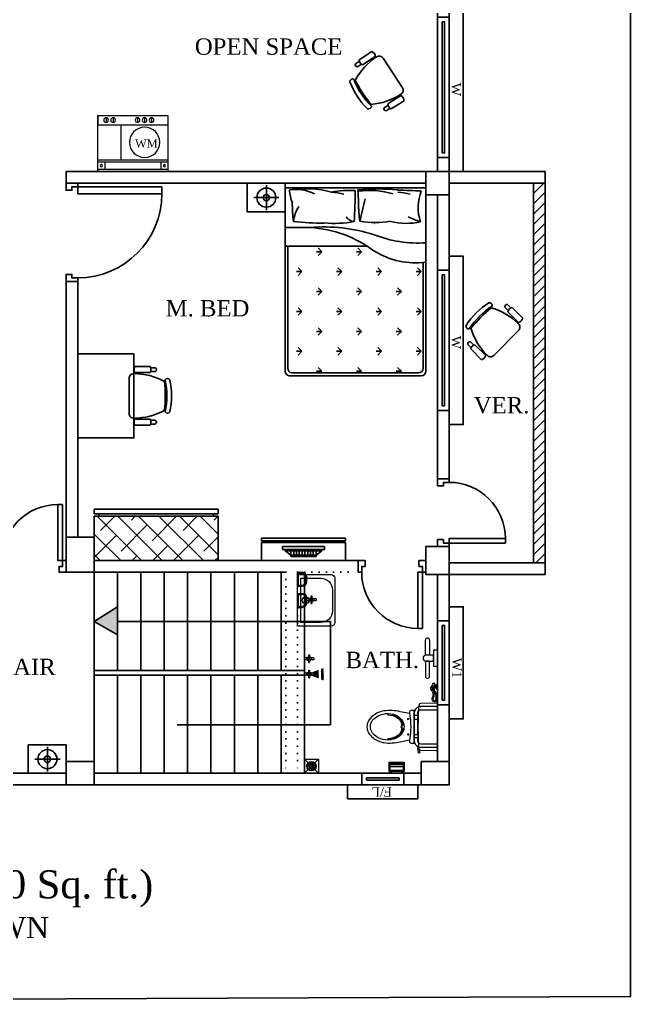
# Model space of a CAD drawing. Header units: inches. Extents: x -5597760 to 21122418, y -37133 to 23298423.
# Drawn here: x 2544.1 to 2805.5, y -26139.4 to -25718.8 of the extents above; entities that cross this region are included whole.
import ezdxf

# ---------------------------------------------------------------- set-up
doc = ezdxf.new("R2010")
doc.units = ezdxf.units.IN
doc.header["$MEASUREMENT"] = 0
doc.linetypes.add('ACAD_ISO07W100', pattern=[3, 0, -3])
doc.layers.add('Dimention', color=7, linetype='Continuous')
doc.layers.add('FURNITURE', color=3, linetype='Continuous')
for name, color, linetype, lineweight in [('Fixture_Plumbing', 193, 'Continuous', 9), ('low wall', 30, 'Continuous', 9), ('Wall', 250, 'Continuous', 25)]:
    doc.layers.add(name, color=color, linetype=linetype, lineweight=lineweight)
doc.styles.add('ATTR', font='romans.shx', dxfattribs={"width": 0.8, "height": 1.114828})
doc.styles.add('RS6', font='times.ttf')
doc.styles.get("Standard").update_dxf_attribs({"font": 'times.ttf', "height": 8})
pattern_1 = [(45, (488.75, -8278.343), (-2.2097087, 2.2097087), [])]

# ---------------------------------------------------------------- blocks, each defined once
blk = doc.blocks.new('Chair')
at = {"layer": 'FURNITURE', "color": 7}
for p, q in [((7.01, 12), (8.98, 12)), ((7.02, 10.42), (8.98, 10.42)), ((9.23, 12.52), (15.73, 12.52)), ((9.23, 9.93), (15.73, 9.93)), ((18.15, -7.57), (18.15, 7.5)), ((7.01, -12.06), (8.98, -12.06)), ((7.02, -10.48), (8.98, -10.48)), ((9.23, -9.99), (15.73, -9.99)), ((9.23, -12.58), (15.73, -12.58))]:
    blk.add_line(p, q, dxfattribs=at)
for centre, radius, start, end in [((16.07, -17.39), 26.88, 89.8781, 119.1061), ((7.38, 11.21), 0.871, 114.8956, 245.3355), ((11.38, 11.22), 2.51, 148.9512, 211.0489), ((13.58, 11.22), 2.51, 328.9511, 31.0489), ((16.2, 7.53), 1.95, 359.252, 92.1868), ((32.17, 0), 32.17, 167.6022, 192.3979), ((1.75, 6.23), 1.21, 34.2902, 145.7098), ((34.17, 0), 32.17, 167.6022, 192.3979), ((78.58, 0), 75.83, 175.394, 184.6548), ((1.75, -6.23), 1.21, 214.2916, 325.7084), ((16.07, 17.33), 26.88, 240.9069, 270.1216), ((16.2, -7.59), 1.95, 267.8136, 0.748), ((7.38, -11.27), 0.871, 114.6643, 245.1047), ((11.38, -11.28), 2.51, 148.9512, 211.0489), ((13.58, -11.28), 2.51, 328.9511, 31.0489)]:
    blk.add_arc(centre, radius, start, end, dxfattribs=at)
at = {"layer": 'FURNITURE', "color": 7, "style": 'ATTR', "width": 0.8, "flags": 9}
blk.add_attdef('ESTCODE', (0, 0), '', height=0.00502, rotation=90, dxfattribs=at)
blk = doc.blocks.new('Washing Machine')
at = {"layer": 'Fixture_Plumbing'}
for p, q in [((0, -1), (30, -1)), ((30, -4), (0, -4)), ((3, -4), (3, -1)), ((27, -4), (27, -1)), ((10, -5), (10, -20)), ((0, -20), (30, -20)), ((0, -24), (0, -20)), ((3.5, -23), (3.5, -21)), ((6.5, -23), (6.5, -21)), ((17, -23), (17, -21)), ((20, -23), (20, -21)), ((23, -23), (23, -21))]:
    blk.add_line(p, q, dxfattribs=at)
at = {"layer": 'Fixture_Plumbing', "ltscale": 3}
blk.add_line((0, -5), (30, -5), dxfattribs=at)
blk.add_lwpolyline([(30, -24), (30, 0), (0, 0), (0, -24)], close=True, dxfattribs=at)
at = {"layer": 'Fixture_Plumbing'}
for centre, radius in [((1.5, -2.5), 0.5), ((28.5, -2.5), 0.5), ((20, -12.5), 6.5), ((3.5, -22), 1), ((6.5, -22), 1), ((17, -22), 1), ((20, -22), 1), ((23, -22), 1)]:
    blk.add_circle(centre, radius, dxfattribs=at)
blk = doc.blocks.new('Bas_Pds')
at = {"layer": 'Fixture_Plumbing'}
for points in [[(0, 0), (22, 0), (22, -14.5, -0.414214), (20.5, -16), (1.5, -16, -0.414214), (0, -14.5)], [(1.5, -1.5), (20.5, -1.5), (20.5, -10, -0.414214), (15.5, -15), (6.5, -15, -0.414214), (1.5, -10)]]:
    blk.add_lwpolyline(points, format="xyb", close=True, dxfattribs=at)
blk.add_circle((11, -3.5), 1.5, dxfattribs=at)
blk = doc.blocks.new('Shope Case')
at = {"layer": 'Fixture_Plumbing'}
for p, q in [((0, 0), (0, 2)), ((6, 0), (0, 0)), ((0.5, 0.5), (0.5, 2)), ((5.5, 0.5), (0.5, 0.5)), ((4, 4), (2, 4)), ((4, 3.5), (2, 3.5)), ((5.5, 0.5), (5.5, 2)), ((6, 0), (6, 2))]:
    blk.add_line(p, q, dxfattribs=at)
for centre, radius, start, end in [((2, 2), 2, 90, 180), ((2, 2), 1.5, 90, 180), ((4, 2), 2, 360, 90), ((4, 2), 1.5, 360, 90)]:
    blk.add_arc(centre, radius, start, end, dxfattribs=at)
blk = doc.blocks.new('Cock')
at = {"layer": 'Fixture_Plumbing'}
for p, q in [((0.5, -1.09), (0.5, 0)), ((-0.45, -1.85), (-1.63, -1.85)), ((-1.63, -1.85), (-1.63, -2.15)), ((-1.63, -2.15), (-0.45, -2.15)), ((-0.5, 0), (-0.5, -1.09)), ((-0.5, -2.91), (-0.5, -3.7)), ((-0.2, -4), (0.2, -4)), ((0.45, -1.85), (1.63, -1.85)), ((1.63, -2.15), (0.45, -2.15)), ((0.5, -3.7), (0.5, -2.91)), ((1.63, -1.85), (1.63, -2.15))]:
    blk.add_line(p, q, dxfattribs=at)
blk.add_lwpolyline([(-0.74, -1.85), (-1.63, -1.85), (-1.63, -2.15), (-0.74, -2.15), (-0.72, -2.29), (-0.68, -2.43), (-0.64, -2.52), (-0.6, -2.59), (-0.55, -2.69), (-0.53, -2.74), (-0.51, -2.79), (-0.5, -2.84), (-0.5, -3.7), (-0.49, -3.77), (-0.47, -3.83), (-0.44, -3.87), (-0.42, -3.9), (-0.39, -3.93), (-0.36, -3.95), (-0.32, -3.97), (-0.26, -3.99), (-0.21, -4), (0.21, -4), (0.28, -3.99), (0.33, -3.97), (0.37, -3.95), (0.41, -3.91), (0.45, -3.87), (0.47, -3.84), (0.49, -3.78), (0.5, -3.74), (0.5, -3.66), (0.5, -2.91), (0.51, -2.8), (0.53, -2.73), (0.57, -2.66), (0.64, -2.52), (0.69, -2.39), (0.73, -2.23), (0.74, -2.15), (1.63, -2.15), (1.63, -1.85), (0.74, -1.85), (0.7, -1.65), (0.66, -1.51), (0.62, -1.41), (0.56, -1.32), (0.51, -1.21), (0.5, -1.16), (0.5, 0), (-0.5, 0), (-0.5, -1.09), (-0.5, -1.17), (-0.52, -1.25), (-0.54, -1.3), (-0.6, -1.39), (-0.65, -1.49), (-0.68, -1.57), (-0.71, -1.68), (-0.73, -1.78), (-0.74, -1.85), (-1.63, -1.85), (-1.63, -2.15), (-0.74, -2.15)], dxfattribs=at)
blk.add_lwpolyline([(0.41, -1.71), (0.5, -2), (0.41, -2.29), (0.16, -2.48), (-0.15, -2.48), (-0.4, -2.29), (-0.5, -2), (-0.4, -1.71), (-0.15, -1.52), (0.16, -1.52)], close=True, dxfattribs=at)
blk.add_lwpolyline([(0.38, -2, -1), (-0.37, -2, -1)], format="xyb", close=True, dxfattribs=at)
for centre, radius, start, end in [((0.58, -2), 1.33, 162.7798, 173.6894), ((0.58, -2), 1.33, 186.386, 197.2957), ((0.11, -1.8), 0.821, 142.6304, 166.4711), ((0.3, -2.09), 1.03, 197.2957, 212.3126), ((-1, -2.91), 0.5, 0.0377, 32.3126), ((-1, -1.09), 0.5, 335.7811, 0.0377), ((-0.2, -3.7), 0.3, 180.0377, 270.0377), ((0.11, -1.8), 0.821, 97.6195, 127.4775), ((0.11, -2.2), 0.821, 232.598, 262.4559), ((-0.11, -1.8), 0.821, 51.1948, 82.4559), ((-0.11, -2.2), 0.821, 277.6195, 308.8807), ((0.2, -3.7), 0.3, 270.0377, 0.0377), ((0.91, -1.11), 0.407, 178.1777, 212.4229), ((1, -2.91), 0.5, 147.7628, 180.0377), ((-0.11, -1.8), 0.821, 13.6044, 35.212), ((-0.29, -2.09), 1.03, 327.7628, 342.7798), ((-0.58, -2), 1.33, 6.386, 17.2957), ((-0.58, -2), 1.33, 342.7798, 353.6894)]:
    blk.add_arc(centre, radius, start, end, dxfattribs=at)
blk = doc.blocks.new('Sower')
at = {"layer": 'Fixture_Plumbing'}
for p, q in [((-1.45, -3.79), (-1.55, -4.04)), ((-1.45, -3.79), (-1.55, -4.04)), ((-1.45, -3.79), (-1.55, -4.04)), ((-1.45, -3.79), (-1.55, -4.04)), ((-1.31, -3.44), (-1.41, -3.69)), ((-1.31, -3.44), (-1.41, -3.69)), ((-1.31, -3.44), (-1.41, -3.69)), ((-1.31, -3.44), (-1.41, -3.69)), ((-1.18, -3.08), (-1.27, -3.33)), ((-1.18, -3.08), (-1.27, -3.33)), ((-1.18, -3.08), (-1.27, -3.33)), ((-1.18, -3.08), (-1.27, -3.33)), ((-1.04, -2.72), (-1.14, -2.97)), ((-1.04, -2.72), (-1.14, -2.97)), ((-1.04, -2.72), (-1.14, -2.97)), ((-1.04, -2.72), (-1.14, -2.97)), ((-1.07, -3.79), (-1.14, -4.04)), ((-1.07, -3.79), (-1.14, -4.04)), ((-0.96, -3.44), (-1.04, -3.69)), ((-0.96, -3.44), (-1.04, -3.69)), ((-1, -2.6), (1, -2.6)), ((-0.86, -3.08), (-0.93, -3.33)), ((-0.86, -3.08), (-0.93, -3.33)), ((-0.76, -2.72), (-0.83, -2.97)), ((-0.76, -2.72), (-0.83, -2.97)), ((-0.7, -3.79), (-0.74, -4.04)), ((-0.7, -3.79), (-0.74, -4.04)), ((-0.63, -3.44), (-0.68, -3.69)), ((-0.63, -3.44), (-0.68, -3.69)), ((-0.57, -3.08), (-0.61, -3.33)), ((-0.57, -3.08), (-0.61, -3.33)), ((-0.5, -2.72), (-0.55, -2.97)), ((-0.5, -2.72), (-0.55, -2.97)), ((-0.34, -3.79), (-0.37, -4.04)), ((-0.34, -3.79), (-0.37, -4.04)), ((-0.31, -3.44), (-0.33, -3.69)), ((-0.31, -3.44), (-0.33, -3.69)), ((-0.28, -3.08), (-0.3, -3.33)), ((-0.28, -3.08), (-0.3, -3.33)), ((-0.25, -2.72), (-0.27, -2.97)), ((-0.25, -2.72), (-0.27, -2.97)), ((0, -2.72), (0, -2.97)), ((0, -2.72), (0, -2.97)), ((0, -3.08), (0, -3.33)), ((0, -3.08), (0, -3.33)), ((0, -3.44), (0, -3.69)), ((0, -3.44), (0, -3.69)), ((0, -3.79), (0, -4.04)), ((0, -3.79), (0, -4.04)), ((0.25, -2.72), (0.28, -2.97)), ((0.25, -2.72), (0.28, -2.97)), ((0.29, -3.08), (0.31, -3.33)), ((0.29, -3.08), (0.31, -3.33)), ((0.32, -3.44), (0.34, -3.69)), ((0.32, -3.44), (0.34, -3.69)), ((0.35, -3.79), (0.38, -4.04)), ((0.35, -3.79), (0.38, -4.04)), ((0.51, -2.72), (0.55, -2.97)), ((0.51, -2.72), (0.55, -2.97)), ((0.57, -3.08), (0.62, -3.33)), ((0.57, -3.08), (0.62, -3.33)), ((0.64, -3.44), (0.69, -3.69)), ((0.64, -3.44), (0.69, -3.69)), ((0.71, -3.79), (0.75, -4.04)), ((0.71, -3.79), (0.75, -4.04)), ((0.77, -2.72), (0.84, -2.97)), ((0.77, -2.72), (0.84, -2.97)), ((0.87, -3.08), (0.94, -3.33)), ((0.87, -3.08), (0.94, -3.33)), ((0.97, -3.44), (1.04, -3.69)), ((0.97, -3.44), (1.04, -3.69)), ((1.05, -2.72), (1.15, -2.97)), ((1.05, -2.72), (1.15, -2.97)), ((1.07, -3.79), (1.15, -4.04)), ((1.07, -3.79), (1.15, -4.04)), ((1.19, -3.08), (1.28, -3.33)), ((1.19, -3.08), (1.28, -3.33)), ((1.32, -3.44), (1.42, -3.69)), ((1.32, -3.44), (1.42, -3.69)), ((1.46, -3.79), (1.56, -4.04)), ((1.46, -3.79), (1.56, -4.04)), ((-2.27, -5.94), (-2.37, -6.19)), ((-2.27, -5.94), (-2.37, -6.19)), ((-2.27, -5.94), (-2.37, -6.19)), ((-2.27, -5.94), (-2.37, -6.19)), ((-2.13, -5.58), (-2.23, -5.83)), ((-2.13, -5.58), (-2.23, -5.83)), ((-2.13, -5.58), (-2.23, -5.83)), ((-2.13, -5.58), (-2.23, -5.83)), ((-2, -5.22), (-2.09, -5.47)), ((-2, -5.22), (-2.09, -5.47)), ((-2, -5.22), (-2.09, -5.47)), ((-2, -5.22), (-2.09, -5.47)), ((-1.67, -5.94), (-1.74, -6.19)), ((-1.67, -5.94), (-1.74, -6.19)), ((-1.57, -5.58), (-1.64, -5.83)), ((-1.57, -5.58), (-1.64, -5.83)), ((-1.47, -5.22), (-1.54, -5.47)), ((-1.47, -5.22), (-1.54, -5.47)), ((-1.09, -5.94), (-1.14, -6.19)), ((-1.09, -5.94), (-1.14, -6.19)), ((-1.03, -5.58), (-1.07, -5.83)), ((-1.03, -5.58), (-1.07, -5.83)), ((-0.96, -5.22), (-1.01, -5.47)), ((-0.96, -5.22), (-1.01, -5.47)), ((-0.54, -5.94), (-0.56, -6.19)), ((-0.54, -5.94), (-0.56, -6.19)), ((-0.51, -5.58), (-0.53, -5.83)), ((-0.51, -5.58), (-0.53, -5.83)), ((-0.47, -5.22), (-0.5, -5.47)), ((-0.47, -5.22), (-0.5, -5.47)), ((0.01, -5.22), (0.01, -5.47)), ((0.01, -5.22), (0.01, -5.47)), ((0.01, -5.58), (0.01, -5.83)), ((0.01, -5.58), (0.01, -5.83)), ((0.01, -5.94), (0.01, -6.19)), ((0.01, -5.94), (0.01, -6.19)), ((0.49, -5.22), (0.51, -5.47)), ((0.49, -5.22), (0.51, -5.47)), ((0.52, -5.58), (0.54, -5.83)), ((0.52, -5.58), (0.54, -5.83)), ((0.55, -5.94), (0.58, -6.19)), ((0.55, -5.94), (0.58, -6.19)), ((0.97, -5.22), (1.02, -5.47)), ((0.97, -5.22), (1.02, -5.47)), ((1.04, -5.58), (1.09, -5.83)), ((1.04, -5.58), (1.09, -5.83)), ((1.11, -5.94), (1.15, -6.19)), ((1.11, -5.94), (1.15, -6.19)), ((1.48, -5.22), (1.55, -5.47)), ((1.48, -5.22), (1.55, -5.47)), ((1.58, -5.58), (1.65, -5.83)), ((1.58, -5.58), (1.65, -5.83)), ((1.68, -5.94), (1.75, -6.19)), ((1.68, -5.94), (1.75, -6.19)), ((2.01, -5.22), (2.11, -5.47)), ((2.01, -5.22), (2.11, -5.47)), ((2.15, -5.58), (2.25, -5.83)), ((2.15, -5.58), (2.25, -5.83)), ((2.29, -5.94), (2.38, -6.19)), ((2.29, -5.94), (2.38, -6.19))]:
    blk.add_line(p, q, dxfattribs=at)
at = {"layer": 'Fixture_Plumbing', "ltscale": 0.5}
blk.add_lwpolyline([(-0.37, 0), (-0.37, -0.97), (-0.37, 0), (0.37, 0), (0.38, -0.97), (1, -2.6), (-1, -2.6), (-0.37, -0.97)], dxfattribs=at)
blk = doc.blocks.new('fcyhf')
at = {"layer": 'Fixture_Plumbing', "xscale": -1}
for name, p in [('Sower', (0, 1.02)), ('Cock', (0, 3.02))]:
    blk.add_blockref(name, p, dxfattribs=at)
blk = doc.blocks.new('Ring')
at = {"layer": 'Fixture_Plumbing'}
for p, q in [((-0.26, 1.3), (-0.26, 7.78)), ((1.47, 7.78), (1.47, 1.3)), ((1.47, 1.3), (-0.26, 1.3)), ((3.2, 1.3), (-0.26, 1.3)), ((4.92, 3.46), (3.2, 3.46)), ((3.2, 3.46), (3.2, -3.46)), ((3.2, -1.3), (3.2, 1.3)), ((4.92, -3.46), (4.92, 3.46)), ((-0.26, -1.3), (-0.26, -7.78)), ((1.47, -1.3), (-0.26, -1.3)), ((-0.26, -1.3), (3.2, -1.3)), ((1.47, -7.78), (1.47, -1.3)), ((3.2, -3.46), (4.92, -3.46))]:
    blk.add_line(p, q, dxfattribs=at)
for centre, radius, start, end in [((0.6, 7.78), 0.864, 0, 180), ((0, 0), 1.32, 101.3119, 258.6881), ((0.6, -7.78), 0.864, 180, 0)]:
    blk.add_arc(centre, radius, start, end, dxfattribs=at)
blk = doc.blocks.new('Grating')
at = {"layer": 'Fixture_Plumbing'}
for p, q in [((0, 0), (1.86, -1.86)), ((0, -6), (0, 0)), ((0, 0), (6, 0)), ((6, 0), (4.14, -1.86)), ((6, 0), (6, -6)), ((1.86, -4.14), (0, -6)), ((4.14, -4.14), (6, -6)), ((6, -6), (0, -6))]:
    blk.add_line(p, q, dxfattribs=at)
for centre, radius in [((3, -3), 2), ((3, -3), 1.61), ((2, -3), 0.25), ((2.31, -2.31), 0.25), ((2.31, -3.69), 0.25), ((3, -2), 0.25), ((3, -3), 0.25), ((3, -4), 0.25), ((3.69, -2.31), 0.25), ((3.69, -3.69), 0.25), ((4, -3), 0.25)]:
    blk.add_circle(centre, radius, dxfattribs=at)
blk = doc.blocks.new('A$C57792D97')
for p, q in [((2.1, 2.624), (0.6, 2.624)), ((0.6, 2.624), (0.6, 0.624)), ((0.6, 0.624), (0.6, 2.624)), ((0.6, 2.174), (0.6, 2.624)), ((2.1, 0.624), (2.1, 2.624)), ((2.1, 2.624), (2.1, 2.174)), ((2.1, 2.574), (0.6, 2.574)), ((0.6, 2.152), (0.866, 2.152)), ((1.549, 2.196), (1.552, 2.196)), ((0.6, 1.952), (1.477, 1.952)), ((0.63, 0.654), (0.63, 1.952)), ((0.991, 1.894), (0.934, 1.894)), ((0.991, 1.894), (0.951, 1.934)), ((0.991, 1.894), (0.951, 1.854)), ((1.415, 1.894), (1.359, 1.894)), ((1.415, 1.894), (1.375, 1.934)), ((1.415, 1.894), (1.375, 1.854)), ((2.07, 1.779), (2.07, 0.654)), ((0.778, 1.682), (0.722, 1.682)), ((0.778, 1.682), (0.739, 1.722)), ((0.778, 1.682), (0.739, 1.642)), ((1.203, 1.682), (1.146, 1.682)), ((1.203, 1.682), (1.163, 1.722)), ((1.203, 1.682), (1.163, 1.642)), ((1.627, 1.682), (1.571, 1.682)), ((1.627, 1.682), (1.587, 1.722)), ((1.627, 1.682), (1.587, 1.642)), ((2.051, 1.682), (1.995, 1.682)), ((2.051, 1.682), (2.011, 1.722)), ((2.051, 1.682), (2.011, 1.642)), ((0.991, 1.47), (0.934, 1.47)), ((0.991, 1.47), (0.951, 1.51)), ((0.991, 1.47), (0.951, 1.43)), ((1.415, 1.47), (1.359, 1.47)), ((1.415, 1.47), (1.375, 1.51)), ((1.415, 1.47), (1.375, 1.43)), ((1.839, 1.47), (1.783, 1.47)), ((1.839, 1.47), (1.799, 1.51)), ((1.839, 1.47), (1.799, 1.43)), ((0.778, 1.258), (0.722, 1.258)), ((0.778, 1.258), (0.739, 1.298)), ((0.778, 1.258), (0.739, 1.218)), ((1.203, 1.258), (1.146, 1.258)), ((1.203, 1.258), (1.163, 1.298)), ((1.203, 1.258), (1.163, 1.218)), ((1.627, 1.258), (1.571, 1.258)), ((1.627, 1.258), (1.587, 1.298)), ((1.627, 1.258), (1.587, 1.218)), ((2.051, 1.258), (1.995, 1.258)), ((2.051, 1.258), (2.011, 1.298)), ((2.051, 1.258), (2.011, 1.218)), ((0.991, 1.046), (0.951, 1.085)), ((1.415, 1.046), (1.375, 1.085)), ((1.839, 1.046), (1.799, 1.085)), ((0.991, 1.046), (0.934, 1.046)), ((0.991, 1.046), (0.951, 1.006)), ((1.415, 1.046), (1.359, 1.046)), ((1.415, 1.046), (1.375, 1.006)), ((1.839, 1.046), (1.783, 1.046)), ((1.839, 1.046), (1.799, 1.006)), ((0.778, 0.834), (0.739, 0.873)), ((1.203, 0.834), (1.163, 0.873)), ((1.627, 0.834), (1.587, 0.873)), ((2.051, 0.834), (2.011, 0.873)), ((0.778, 0.834), (0.722, 0.834)), ((0.778, 0.834), (0.739, 0.794)), ((1.203, 0.834), (1.146, 0.834)), ((1.203, 0.834), (1.163, 0.794)), ((1.627, 0.834), (1.571, 0.834)), ((1.627, 0.834), (1.587, 0.794)), ((2.051, 0.834), (1.995, 0.834)), ((2.051, 0.834), (2.011, 0.794)), ((0.991, 0.621), (0.951, 0.661)), ((1.415, 0.621), (1.375, 0.661)), ((1.839, 0.621), (1.799, 0.661)), ((0.642, 0.574), (2.05, 0.574)), ((2.02, 0.604), (0.672, 0.604)), ((0.991, 0.621), (0.934, 0.621)), ((0.991, 0.621), (0.973, 0.604)), ((1.415, 0.621), (1.359, 0.621)), ((1.415, 0.621), (1.397, 0.604)), ((1.839, 0.621), (1.783, 0.621)), ((1.839, 0.621), (1.821, 0.604))]:
    blk.add_line(p, q)
for centre, radius, start, end in [((0.812, 1.449), 1.116, 75.3755, 98.4519), ((0.713, 2.123), 0.435, 62.6153, 98.6623), ((1, 2.557), 0.352, 180.6066, 203.849), ((1.271, 1.693), 0.855, 85.0132, 101.9962), ((0.994, 1.509), 1.025, 76.8495, 84.445), ((-2.655, 2.494), 4.001, 355.9906, 0.7251), ((1.58, 0.437), 2.126, 84.0997, 95.547), ((7.229, 2.84), 5.861, 182.81, 184.1664), ((1.505, 1.754), 0.794, 71.9705, 99.0452), ((2.038, 6.474), 3.93, 266.5056, 270.1818), ((1.7, 1.509), 1.025, 76.8495, 84.445), ((2.523, 2.365), 0.505, 159.2551, 197.4606), ((1.746, 2.391), 1.069, 178.7205, 189.3246), ((2.452, 2.391), 1.069, 178.7205, 189.3246), ((6.517, 1.168), 5.226, 165.6998, 168.4122), ((1.038, 2.187), 0.348, 146.8128, 174.9884), ((0.996, 4.793), 2.594, 263.2521, 270.4789), ((1.122, 3.426), 1.23, 265.1643, 280.0187), ((1.355, 2.345), 0.132, 217.4973, 261.5591), ((1.559, 3.137), 0.933, 260.0314, 280.1788), ((1.891, 2.852), 0.656, 255.2386, 283.2855), ((2.608, 3.893), 1.772, 246.8027, 251.3608), ((1.015, 0.392), 1.766, 72.4208, 94.846), ((0.79, 0.887), 1.267, 53.0057, 86.5496), ((2.011, 3.233), 1.246, 248.2311, 274.1028), ((1.991, 2.617), 0.841, 238.5747, 277.4412), ((0.679, 0.652), 0.0487, 177.8916, 261.664), ((2.02, 0.654), 0.05, 270, 0), ((0.652, 0.624), 0.0518, 180.9151, 258.7324), ((2.05, 0.624), 0.05, 270, 0)]:
    blk.add_arc(centre, radius, start, end)
blk = doc.blocks.new('A$C4CB008C5')
for p, q in [((3.279, 3.019), (2.679, 3.019)), ((2.679, 3.019), (2.679, 2.569)), ((2.975, 2.6), (2.975, 2.992)), ((3.279, 2.569), (3.279, 3.019)), ((3.174, 2.796), (2.776, 2.796)), ((2.679, 2.569), (3.279, 2.569))]:
    blk.add_line(p, q)
for radius in [0.15, 0.05]:
    blk.add_circle((2.975, 2.796), radius)
blk = doc.blocks.new('Cab')
at = {"layer": 'FURNITURE', "ltscale": 3, "true_color": 0x000000}
h = blk.add_hatch(dxfattribs=at)
h.set_pattern_fill('ANSI38', color=18, scale=50, style=0)
h.set_pattern_definition([(45, (0, 2), (-4.4194, 4.4194), []), (135, (0, 2), (-13.25825, 4.4194), [15.625, -9.375])])
h.paths.add_polyline_path([(0, 0), (0, -19), (53.04, -19), (53.04, 0)])
at = {"layer": 'FURNITURE', "color": 18, "ltscale": 3, "true_color": 0x000000}
for p, q in [((53.04, -19), (0, -19)), ((53.04, -20), (0, -20)), ((2, -20), (2, -19)), ((51.04, -19), (51.04, -20))]:
    blk.add_line(p, q, dxfattribs=at)
for points in [[(0, -19), (0, 0), (53.04, 0), (53.04, -19)], [(53.04, -20), (53.04, -22), (0, -22), (0, -20)]]:
    blk.add_lwpolyline(points, dxfattribs=at)
blk = doc.blocks.new('tv stand')
at = {"layer": 'FURNITURE', "color": 18, "ltscale": 3, "true_color": 0x000000}
for p, q in [((13, 0), (0, 0)), ((0, 0), (0, -60)), ((13, -60), (13, 0)), ((14, -60), (14, 0)), ((14, -2), (13, -2)), ((3, -21), (3, -39)), ((4, -21), (3, -21)), ((7, -17), (4, -21)), ((4, -21), (4, -39)), ((4, -21), (7, -21)), ((8, -17), (7, -17)), ((7, -17), (7, -43)), ((4, -23), (7, -23)), ((4, -25), (7, -25)), ((4, -27), (7, -27)), ((4, -29), (7, -29)), ((4, -31), (7, -31)), ((4, -33), (7, -33)), ((4, -35), (7, -35)), ((4, -39), (3, -39)), ((4, -37), (7, -37)), ((4, -39), (7, -43)), ((4, -39), (7, -39)), ((8, -43), (7, -43)), ((0, -60), (13, -60)), ((13, -58), (14, -58))]:
    blk.add_line(p, q, dxfattribs=at)
blk.add_lwpolyline([(14, -60), (16, -60), (16, 0), (14, 0)], dxfattribs=at)
blk.add_lwpolyline([(10, -15), (8, -15), (8, -45), (10, -45)], close=True, dxfattribs=at)
blk = doc.blocks.new('COMOD')
at = {"layer": 'Fixture_Plumbing'}
for p, q in [((-12.2, 3.32), (-13, 3.32)), ((-12.6, 2.92), (-12.6, 3.72)), ((-8.6, -3.3), (-8.6, 3.3)), ((-12.2, -3.32), (-13, -3.32)), ((-12.6, -2.92), (-12.6, -3.72)), ((0, -8.7), (-6.01, -8.7))]:
    blk.add_line(p, q, dxfattribs=at)
for points in [[(-8.1, -8.55, -0.32142), (-10, -5.9), (-10, 5.9, -0.300027), (-8.3, 8.47)], [(-8.3, 8.47, -0.019656), (-8.1, 8.55)], [(-8.1, 8.55, -0.081906), (-7.2, 8.7), (0, 8.7)], [(-12.02, -5.63), (-16.06, -6.46, -0.088113), (-22.96, -6.79, -0.124068), (-27.65, -4.73, -0.086475), (-29.66, -2.38, -0.130408), (-30.24, 0, -0.130408), (-29.66, 2.38, -0.086475), (-27.65, 4.73, -0.124068), (-22.96, 6.79, -0.088113), (-16.06, 6.46), (-12.02, 5.63)], [(-21.2, 5.48, -0.136377), (-17.16, 4.36, -0.205105), (-14.68, 1.12, -0.668461), (-15.26, 1, 0.213245), (-17.4, 3.96, 0.134007), (-21.2, 5.12)], [(-8.6, 4.78), (-8.6, 5.9, -0.194092), (-8.21, 6.87)], [(-8.21, 6.87, -0.203745), (-7.2, 7.3), (0, 7.3)], [(-15.74, 0), (-15.43, 0.63, -0.801198), (-15.28, 0.68, -0.05862), (-15.2, 0, -0.05862), (-15.28, -0.68, -0.801198), (-15.43, -0.63), (-15.74, 0)], [(-21.2, -5.12, 0.134007), (-17.4, -3.96, 0.213245), (-15.26, -1, -0.668461), (-14.68, -1.12, -0.205105), (-17.16, -4.36, -0.136377), (-21.2, -5.48)], [(-8.12, -6.96, -0.216674), (-8.6, -5.9), (-8.6, -4.78)], [(-8.21, -6.87, 0.203745), (-7.2, -7.3), (0, -7.3)], [(-6.01, -8.7), (-7.6, -8.7), (-7.2, -8.7, -0.081902), (-8.1, -8.55)]]:
    blk.add_lwpolyline(points, format="xyb", dxfattribs=at)
blk.add_lwpolyline([(-8.14, 8.02), (-8.58, 9.23), (-8.31, 11.13), (-7.52, 11.02), (-7.68, 9.9)], dxfattribs=at)
for points in [[(0, 9.38), (0, -9.38, -0.421203), (-0.82, -10.18), (-7.26, -10.03, -0.384529), (-8.04, -9.29, -0.020097), (-8.4, 0, -0.020097), (-8.04, 9.29, -0.384529), (-7.26, 10.03), (-0.82, 10.18, -0.421203)], [(-28.76, 0, 0.221073), (-27.17, -3.49, 0.102493), (-23.48, -5.44, 0.121565), (-18.88, -5.36, 0.187395), (-15, -2.48, 0.126952), (-14.36, 0, 0.126952), (-15, 2.48, 0.187395), (-18.88, 5.36, 0.121565), (-23.48, 5.44, 0.102493), (-27.17, 3.49, 0.221073)], [(-10, 6.96), (-10, -6.96), (-11.3, -6.96, -0.472458), (-12.09, -6, 0.097656), (-12.09, 6, -0.472458), (-11.3, 6.96)]]:
    blk.add_lwpolyline(points, format="xyb", close=True, dxfattribs=at)
for points in [[(-10, 3.3), (-8.47, 3.3), (-8.47, 4.78), (-10, 4.78)], [(-10, -3.3), (-8.47, -3.3), (-8.47, -4.78), (-10, -4.78)]]:
    blk.add_lwpolyline(points, close=True, dxfattribs=at)
for centre, radius, start, end in [((-21.19, 5.3), 0.18, 92.9384, 267.0617), ((-21.22, -5.3), 0.181, 83.8644, 277.7384)]:
    blk.add_arc(centre, radius, start, end, dxfattribs=at)
blk = doc.blocks.new('HandShower')
at = {"layer": 'Fixture_Plumbing'}
for p, q in [((-2.77, 1.94), (-3.27, 1.94)), ((-3.27, 1.94), (-3.27, 1.44)), ((-3.27, 1.44), (-2.77, 1.44)), ((-2.33, 2.07), (-2.77, 2.07)), ((-2.77, 2.07), (-2.77, 1.31)), ((-2.77, 1.31), (-2.77, 2.07)), ((-2.77, 2.07), (-2.33, 2.07)), ((-2.33, 1.94), (-2.77, 1.94)), ((-2.77, 1.44), (-2.33, 1.44)), ((-2.77, 1.31), (-2.33, 1.31)), ((1.36, 2.19), (-2.33, 1.94)), ((-2.33, 1.31), (-2.33, 2.07)), ((-2.33, 1.94), (-2.33, 1.44)), ((-2.33, 1.44), (1.36, 1.19)), ((-0.28, 1.94), (-1.33, 1.82)), ((-1.33, 1.82), (-1.33, 1.56)), ((-1.33, 1.56), (-0.28, 1.44)), ((-1.28, 0), (-0.92, 0.64)), ((1.28, 0), (-1.28, 0)), ((-0.92, 0.64), (0.92, 0.64)), ((-0.29, 0.64), (-0.29, 1.3)), ((-0.29, 1.3), (0.37, 1.25)), ((0.37, 0.64), (-0.29, 0.64)), ((-0.28, 1.44), (-0.28, 1.94)), ((1.36, 2.19), (-0.16, 2.08)), ((-0.16, 2.08), (-0.16, 1.29)), ((-0.16, 1.29), (1.36, 1.19)), ((0.37, 1.25), (0.37, 0.64)), ((0.92, 0.64), (1.28, 0)), ((1.36, 1.19), (1.36, 2.19)), ((1.36, 1.19), (1.36, 2.19))]:
    blk.add_line(p, q, dxfattribs=at)
for centre, radius, start, end in [((-5.2, 1.32), 1.14, 59.6373, 268.8195), ((-5.2, 1.32), 0.702, 63.1189, 271.5338), ((-4.55, 3.74), 3.63, 259.3408, 319.7295), ((-4.55, 3.74), 3.19, 258.6253, 310.096), ((-3.56, 3.41), 1.97, 227.9057, 278.6181), ((-3.56, 3.41), 1.53, 226.1077, 281.1269), ((-4.55, 3.74), 3.19, 326.063, 335.0643), ((-0.63, 1.87), 1.16, 12.846, 152.8429), ((-4.55, 3.74), 3.63, 331.2813, 334.9093), ((-0.63, 1.87), 0.722, 18.4095, 152.2679), ((-0.18, 1.67), 0.462, 297.9981, 300.1615)]:
    blk.add_arc(centre, radius, start, end, dxfattribs=at)
blk = doc.blocks.new('Tissu')
at = {"layer": 'Fixture_Plumbing'}
for p, q in [((0, 0), (6.4, 0)), ((0, -4), (0, 0)), ((6.4, 0), (6.4, -4)), ((6.4, -4), (0, -4)), ((0.4, -0.4), (6, -0.4)), ((0.4, -3.6), (0.4, -0.4)), ((6, -0.4), (0.4, -0.4)), ((6, -0.8), (0.4, -0.8)), ((6, -1.2), (0.4, -1.2)), ((6, -2), (0.4, -2)), ((6, -3.6), (0.4, -3.6)), ((0.4, -4), (0.8, -4)), ((0.4, -4.81), (0.4, -4)), ((0.8, -4), (0.8, -4.81)), ((5.6, -4), (6, -4)), ((5.6, -4.81), (5.6, -4)), ((6, -0.4), (6, -3.6)), ((6, -4), (6, -4.81)), ((0.8, -4.81), (0.4, -4.81)), ((6, -4.81), (5.6, -4.81))]:
    blk.add_line(p, q, dxfattribs=at)
blk = doc.blocks.new('Small Door')
at = {"color": 142}
for points in [[(1.5, 24), (1.5, 0), (3.5, 0), (3.5, 24)], [(0, 0), (1.5, 0), (1.5, -2.5), (3, -2.5), (3, -5), (0, -5)], [(29, 0), (27.5, 0), (27.5, -2.5), (26, -2.5), (26, -5), (29, -5)]]:
    blk.add_lwpolyline(points, close=True, dxfattribs=at)
blk.add_arc((3.5, 0), 24, 0, 90, dxfattribs=at)
blk = doc.blocks.new('Door')
at = {"color": 142}
for points in [[(1.5, 36), (1.5, 0), (4.5, 0), (4.5, 36)], [(0, 0), (1.5, 0), (1.5, -2.5), (3, -2.5), (3, -5), (0, -5)], [(42, 0), (40.5, 0), (40.5, -2.5), (39, -2.5), (39, -5), (42, -5)]]:
    blk.add_lwpolyline(points, close=True, dxfattribs=at)
blk.add_arc((4.5, 0), 36, 0, 90, dxfattribs=at)

msp = doc.modelspace()

# ---------------------------------------------------------------- hatches: boundary and pattern name
h = msp.add_hatch()
h.set_pattern_fill('ANSI31', color=256, scale=25)
h.set_pattern_definition(pattern_1)
h.paths.add_polyline_path([(2769, -25562.84), (2764, -25562.84), (2764, -25706.84), (2769, -25706.84)])
h.paths.add_polyline_path([(2671.57, -25491.25), (2671.57, -25503.51), (2683.11, -25503.51), (2683.11, -25491.25)], flags=9)
h.paths.add_polyline_path([(2604.69, -25492.29), (2604.69, -25502.62), (2616.57, -25502.62), (2616.57, -25492.29)], flags=9)
h.paths.add_polyline_path([(2635.51, -25520.1), (2635.51, -25530.88), (2646.87, -25530.88), (2646.87, -25520.1)], flags=9)
h.paths.add_polyline_path([(2634.58, -25460.6), (2634.58, -25475.28), (2646.2, -25475.28), (2646.2, -25460.6)], flags=9)
h.paths.add_polyline_path([(2764.15, -25658.97), (2764.15, -25596.95), (2735.87, -25596.95), (2735.87, -25658.97)], flags=9)
h.paths.add_polyline_path([(2761.15, -25900.97), (2761.15, -25838.95), (2732.87, -25838.95), (2732.87, -25900.97)], flags=9)
h.paths.add_polyline_path([(2268.06, -26002.51), (2268.06, -25988.51), (2256.05, -25988.51), (2256.05, -26002.51)], flags=9)
h.paths.add_polyline_path([(2463.48, -25910.08), (2524.5, -25910.08), (2524.5, -25883.46), (2463.48, -25883.46)], flags=9)
h.paths.add_polyline_path([(2473.98, -25954.36), (2463.45, -25954.36), (2463.45, -25962.91), (2473.98, -25962.91)], flags=9)
h.paths.add_polyline_path([(2268.06, -25754.55), (2268.06, -25740.55), (2256.05, -25740.55), (2256.05, -25754.55)], flags=9)
h.paths.add_polyline_path([(2452.67, -25757.23), (2524.02, -25757.23), (2524.02, -25730.62), (2452.67, -25730.62)], flags=9)
h.paths.add_polyline_path([(2275.95, -25764.69), (2332.8, -25764.69), (2332.8, -25736.41), (2275.95, -25736.41)], flags=9)
h.paths.add_polyline_path([(2281.5, -25409.89), (2671.53, -25409.89), (2671.53, -25358.64), (2281.5, -25358.64)], flags=9)
h.paths.add_polyline_path([(2256.62, -25885.05), (2256.62, -25823.03), (2228.34, -25823.03), (2228.34, -25885.05)], flags=9)
h.paths.add_polyline_path([(2266.56, -25855.75), (2266.56, -25848.18), (2258.02, -25848.18), (2258.02, -25855.75)], flags=9)
h.paths.add_polyline_path([(2727.02, -25990.87), (2727.02, -26001.39), (2735.56, -26001.39), (2735.56, -25990.87)], flags=9)
h.paths.add_polyline_path([(2349.17, -26138.52), (2578.06, -26138.52), (2578.06, -26101.02), (2349.17, -26101.02)], flags=9)
h.paths.add_polyline_path([(2256.62, -25677.8), (2256.62, -25615.78), (2228.34, -25615.78), (2228.34, -25677.8)], flags=9)
h.paths.add_polyline_path([(2465.25, -25496.29), (2531.44, -25496.29), (2531.44, -25469.68), (2465.25, -25469.68)], flags=9)
h.paths.add_polyline_path([(2513.48, -26014), (2575.5, -26014), (2575.5, -25985.72), (2513.48, -25985.72)], flags=9)
h.paths.add_polyline_path([(2665.45, -26012.77), (2722.3, -26012.77), (2722.3, -25984.49), (2665.45, -25984.49)], flags=9)
h.paths.add_polyline_path([(2458.92, -25639.74), (2530.27, -25639.74), (2530.27, -25613.13), (2458.92, -25613.13)], flags=9)
h.paths.add_polyline_path([(2623.7, -25760.21), (2691.53, -25760.21), (2691.53, -25733.59), (2623.7, -25733.59)], flags=9)
h.paths.add_polyline_path([(2611.03, -25886.66), (2685.74, -25886.66), (2685.74, -25860.05), (2611.03, -25860.05)], flags=9)
h.paths.add_polyline_path([(2616.06, -25648.79), (2687.42, -25648.79), (2687.42, -25622.18), (2616.06, -25622.18)], flags=9)
h.paths.add_polyline_path([(2302.36, -25647.27), (2378.88, -25647.27), (2378.88, -25620.66), (2302.36, -25620.66)], flags=9)
h.paths.add_polyline_path([(2302.58, -25888.16), (2379.1, -25888.16), (2379.1, -25861.55), (2302.58, -25861.55)], flags=9)
h.paths.add_polyline_path([(2290.35, -26006.08), (2346.21, -26006.08), (2346.21, -25979.46), (2290.35, -25979.46)], flags=9)
h.paths.add_polyline_path([(2446.23, -26004.71), (2508.25, -26004.71), (2508.25, -25976.43), (2446.23, -25976.43)], flags=9)
h.paths.add_polyline_path([(2726.68, -25744.77), (2726.68, -25752.35), (2735.22, -25752.35), (2735.22, -25744.77)], flags=9)
h.paths.add_polyline_path([(2706.21, -26043.28), (2692.21, -26043.28), (2692.21, -26055.29), (2706.21, -26055.29)], flags=9)
h.paths.add_polyline_path([(2726.68, -25853.02), (2726.68, -25860.6), (2735.22, -25860.6), (2735.22, -25853.02)], flags=9)
h.paths.add_polyline_path([(2726.68, -25618.77), (2726.68, -25626.35), (2735.22, -25626.35), (2735.22, -25618.77)], flags=9)
h.paths.add_polyline_path([(2266.56, -25648.5), (2266.56, -25640.93), (2258.02, -25640.93), (2258.02, -25648.5)], flags=9)
h.paths.add_polyline_path([(2640.93, -25559.16), (2648.51, -25559.16), (2648.51, -25550.62), (2640.93, -25550.62)], flags=9)
h.paths.add_polyline_path([(2336.43, -25559.16), (2344.01, -25559.16), (2344.01, -25550.62), (2336.43, -25550.62)], flags=9)
h = msp.add_hatch()
h.set_pattern_fill('ANSI31', color=256, scale=25)
h.set_pattern_definition(pattern_1)
h.paths.add_polyline_path([(2769, -25788.84), (2764, -25788.84), (2764, -25951.34), (2769, -25951.34)])
at = {"lineweight": -3}
h = msp.add_hatch(color=256, dxfattribs=at)
h.set_gradient(color1=(214, 214, 214), color2=(71, 71, 71), one_color=1, tint=0.288793, name='INVCURVED')
h.paths.add_polyline_path([(2578.87, -25976.34), (2576, -25976.34), (2586, -25982.04), (2586, -25976.34)])
h.paths.add_polyline_path([(2586, -25976.34), (2586, -25970.05), (2576, -25976.34), (2578.87, -25976.34)])

# ---------------------------------------------------------------- linework, layer by layer
for p, q in [((2728, -25698.34), (2728, -25916.84)), ((2723, -25711.84), (2723, -25783.84)), ((2564, -25783.84), (2723, -25783.84)), ((2564, -25783.84), (2564, -25788.84)), ((2728, -25783.84), (2769, -25783.84)), ((2769, -25783.84), (2769, -25956.34)), ((2569, -25788.84), (2718, -25788.84)), ((2728, -25788.84), (2769, -25788.84)), ((2764, -25788.84), (2764, -25951.34)), ((2723, -25793.84), (2723, -25918.34)), ((2564, -25830.84), (2564, -25849.34)), ((2564, -25830.84), (2564, -25945.34)), ((2569, -25830.84), (2569, -25940.34)), ((2723, -25941.34), (2723, -25944.34)), ((2728, -25940.84), (2728, -26036.34)), ((2560.5, -25950.34), (2564, -25950.34)), ((2579, -25950.34), (2692, -25950.34)), ((2769, -25951.34), (2728, -25951.34)), ((2561, -25955.34), (2564, -25955.34)), ((2576, -25955.34), (2658, -25955.34)), ((2723, -25956.34), (2723, -26036.34)), ((2769, -25956.34), (2728, -25956.34)), ((2576, -25997.34), (2576, -25999.34)), ((2666, -25997.34), (2666, -25999.34)), ((2506.5, -26041.34), (2564, -26041.34)), ((2658, -26041.34), (2576, -26041.34)), ((2716, -26041.34), (2663, -26041.34)), ((2728, -26046.34), (2505.5, -26046.34)), ((2692.5, -26043.34), (2692.5, -26044.34))]:
    msp.add_line(p, q)
for p, q in [((2576, -25950.34), (2692, -25950.34)), ((2576, -25997.34), (2576, -25955.34)), ((2586, -25997.34), (2586, -25955.34)), ((2596, -25997.34), (2596, -25955.34)), ((2606, -25997.34), (2606, -25955.34)), ((2616, -25997.34), (2616, -25955.34)), ((2626, -25997.34), (2626, -25955.34)), ((2636, -25997.34), (2636, -25955.34)), ((2646, -25997.34), (2646, -25955.34)), ((2656, -25997.34), (2656, -25955.34)), ((2666, -25997.34), (2666, -25955.34)), ((2586, -25970.05), (2576, -25976.34)), ((2586, -25982.04), (2586, -25970.05)), ((2576, -25976.34), (2586, -25982.04)), ((2677.18, -25976.34), (2586, -25976.34)), ((2677.18, -26020.56), (2677.18, -25976.34)), ((2576, -25997.34), (2666, -25997.34)), ((2576, -25999.34), (2666, -25999.34)), ((2576, -26041.34), (2576, -25999.34)), ((2586, -26041.34), (2586, -25999.34)), ((2596, -26041.34), (2596, -25999.34)), ((2606, -26041.34), (2606, -25999.34)), ((2616, -26041.34), (2616, -25999.34)), ((2626, -26041.34), (2626, -25999.34)), ((2636, -26041.34), (2636, -25999.34)), ((2646, -26041.34), (2646, -25999.34)), ((2656, -26041.34), (2656, -25999.34)), ((2666, -26041.34), (2666, -25999.34)), ((2611.48, -26020.56), (2677.18, -26020.56)), ((2728, -26018.09), (2728, -26036.34)), ((2586, -26041.34), (2663, -26041.34)), ((2658, -26041.34), (2706, -26041.34))]:
    msp.add_line(p, q, dxfattribs=at)
at = {"linetype": 'ACAD_ISO07W100'}
for p, q in [((2658, -25955.34), (2658, -26041.34)), ((2663, -25955.34), (2689, -25955.34)), ((2663, -25955.34), (2663, -26041.34)), ((2666, -25955.34), (2666, -26041.34))]:
    msp.add_line(p, q, dxfattribs=at)
for points in [[(2184.5, -25363.37), (2805.5, -25363.37), (2805.5, -26136.87), (2184.5, -26139.37)], [(2728, -25783.84), (2728, -25793.84), (2718, -25793.84), (2718, -25783.84)], [(2764, -25951.34), (2764, -25788.84), (2769, -25788.84), (2769, -25951.34)], [(2576, -25955.34), (2576, -25940.34), (2564, -25940.34), (2564, -25955.34)], [(2564, -26046.34), (2576, -26046.34), (2576, -26036.34), (2564, -26036.34)], [(2716, -26046.34), (2728, -26046.34), (2728, -26036.34), (2716, -26036.34)]]:
    msp.add_lwpolyline(points, close=True)
at = {"lineweight": -3}
msp.add_lwpolyline([(2718, -25944.34), (2728, -25944.34), (2728, -25956.34), (2718, -25956.34)], close=True, dxfattribs=at)
at = {"layer": 'Dimention', "lineweight": -3, "ltscale": 2, "flags": 128}
for points in [[(2725, -25775.84), (2725, -25719.84), (2726, -25719.84), (2726, -25775.84)], [(2725, -25884.09), (2725, -25828.09), (2726, -25828.09), (2726, -25884.09)], [(2726, -26010.09), (2726, -25978.09), (2725, -25978.09), (2725, -26010.09)]]:
    msp.add_lwpolyline(points, close=True, dxfattribs=at)
msp.add_lwpolyline([(2692.5, -26043.34), (2706.5, -26043.34), (2706.5, -26044.34), (2692.5, -26044.34)], dxfattribs=at)
at = {"layer": 'FURNITURE', "color": 18, "ltscale": 3, "true_color": 0x000000}
msp.add_lwpolyline([(2569, -25861.85), (2569, -25897.85), (2593, -25897.85), (2593, -25861.85)], close=True, dxfattribs=at)
at = {"layer": 'low wall', "lineweight": -3, "ltscale": 5}
for p, q in [((2690.5, -26041.34), (2690.5, -26046.34)), ((2681.5, -26046.34), (2705.5, -26046.34)), ((2684.5, -26052.34), (2684.5, -26046.34)), ((2684.5, -26046.34), (2690.5, -26046.34))]:
    msp.add_line(p, q, dxfattribs=at)
for points in [[(2728, -25711.84), (2734, -25711.84), (2734, -25783.84), (2728, -25783.84)], [(2728, -25820.09), (2734, -25820.09), (2734, -25892.09), (2728, -25892.09)], [(2728, -26018.09), (2734, -26018.09), (2734, -25970.09), (2728, -25970.09)], [(2690.5, -26041.34), (2708.5, -26041.34), (2708.5, -26046.34), (2690.5, -26046.34)], [(2714.5, -26046.34), (2714.5, -26052.34), (2684.5, -26052.34)]]:
    msp.add_lwpolyline(points, dxfattribs=at)
for points in [[(2723, -25777.84), (2723, -25717.84), (2728, -25717.84), (2728, -25777.84)], [(2723, -25886.09), (2723, -25826.09), (2728, -25826.09), (2728, -25886.09)], [(2728, -26012.09), (2728, -25976.09), (2723, -25976.09), (2723, -26012.09)]]:
    msp.add_lwpolyline(points, close=True, dxfattribs=at)

# ---------------------------------------------------------------- block references
for name, p, rotation in [('Door', (2569, -25788.84), 270), ('Small Door', (2718, -25955.34), 180)]:
    msp.add_blockref(name, p, dxfattribs=dict(rotation=rotation))
at = {"xscale": 27.13886132502201, "yscale": 27.13886132502201, "zscale": 27.13886132502201, "rotation": 180}
for p in [(2730.43, -25719.13), (2636.72, -25959.42)]:
    msp.add_blockref('A$C4CB008C5', p, dxfattribs=at)
at = {"xscale": 40.18814850770711, "yscale": 40.18814850770711, "zscale": 40.18814850770711}
msp.add_blockref('A$C57792D97', (2633.6, -25894.28), dxfattribs=at)
at = {"xscale": -1, "rotation": 270}
msp.add_blockref('Small Door', (2728, -25944.34), dxfattribs=at)
at = {"xscale": -1}
msp.add_blockref('Small Door', (2564, -25950.34), dxfattribs=at)
at = {"layer": 'Fixture_Plumbing', "xscale": -1}
for name, p, rotation in [('Washing Machine', (2577.6, -25783.84), 180), ('Cock', (2667, -25967.04), 90), ('Cock', (2666, -25992.35), 90), ('COMOD', (2723, -26021.45), 180.000062671488)]:
    msp.add_blockref(name, p, dxfattribs=dict(at, rotation=rotation))
at = {"layer": 'Fixture_Plumbing'}
for name, p, rotation in [('Shope Case', (2663, -25955.34), 270), ('Bas_Pds', (2663, -25978.34), 90), ('Shope Case', (2663, -25964.34), 270), ('HandShower', (2723, -26004.35), 90)]:
    msp.add_blockref(name, p, dxfattribs=dict(at, rotation=rotation))
for name, p in [('Ring', (2718.08, -25992.11)), ('Grating', (2666, -26035.34)), ('Tissu', (2702.3, -26036.54))]:
    msp.add_blockref(name, p, dxfattribs=at)
at = {"layer": 'FURNITURE'}
for p, rotation in [((2688.57, -25751.58), 33.10843286472152), ((2739.5, -25844.34), 315.091584949414)]:
    msp.add_blockref('Chair', p, dxfattribs=dict(at, rotation=rotation))
at = {"layer": 'FURNITURE', "xscale": -1}
msp.add_blockref('Chair', (2609.15, -25879.82), dxfattribs=at)
at = {"layer": 'FURNITURE', "xscale": -0.6, "yscale": 0.6, "zscale": 0.6, "rotation": 270}
msp.add_blockref('tv stand', (2683.6, -25950.34), dxfattribs=at)
at = {"layer": 'Wall', "xscale": -1, "rotation": 180}
msp.add_blockref('Cab', (2576, -25950.34), dxfattribs=at)
at = {"layer": 'Wall', "color": 0, "rotation": 90}
msp.add_blockref('fcyhf', (2669.02, -25998.86), dxfattribs=at)

# ---------------------------------------------------------------- texts
at = {"lineweight": 30, "char_height": 7, "attachment_point": 1}
for s, insert in [('OPEN SPACE', (2619.1, -25726.85)), ('M. BED', (2606.6, -25838.85)), ('VER.', (2738.5, -25880.34)), ('STAIR', (2529, -25992.35)), ('BATH.', (2683.6, -25989.35))]:
    msp.add_mtext(s, dxfattribs=dict(at, insert=insert))
at = {"lineweight": -3, "width": 612.207, "attachment_point": 1}
for s, insert, char_height, rotation in [('W', (2732.96, -25745.85), 4, 270), ('W', (2732.96, -25854.1), 4, 270), ('W1', (2733.3, -25991.94), 4, 270), ('{\\H0.3657x;F\\H1x;/L}', (2703.38, -26051.39), 10.9375, 180)]:
    msp.add_mtext(s, dxfattribs=dict(at, insert=insert, char_height=char_height, rotation=rotation))
at = {"linetype": 'ByBlock', "lineweight": -3, "insert": (2486, -26082.87), "char_height": 7, "width": 391.8125, "attachment_point": 2}
msp.add_mtext('{\\H1.714x;    FLOOR PLAN (1650 Sq. ft.)\\P\\H0.7502x;     SCALE : AS SHOWN          }', dxfattribs=at)
at = {"layer": 'FURNITURE', "color": 18, "true_color": 0x000000, "style": 'RS6'}
msp.add_text('WM', height=3.5, dxfattribs=at).set_placement((2593.5, -25773.61))

doc.saveas('drawing.dxf')
